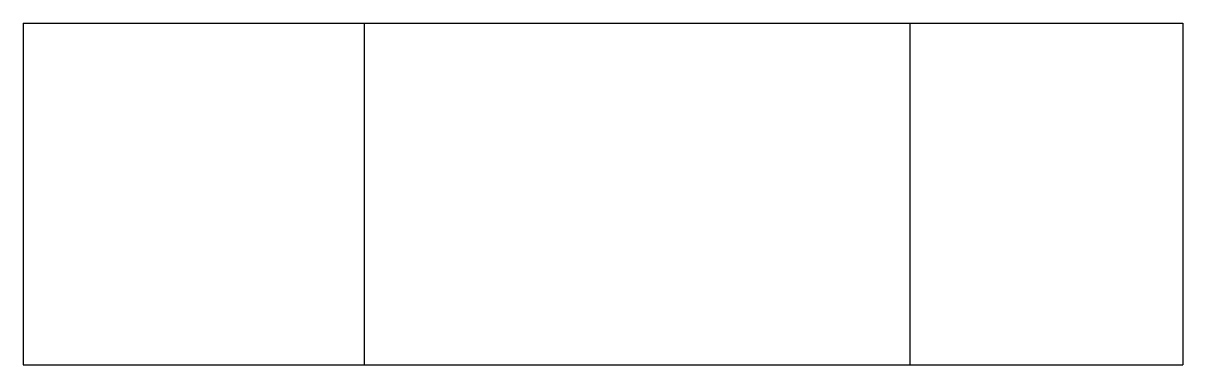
# Paper-space layout '_Right' of a CAD drawing. Header units: centimetres. Extents: x -6.17 to -4.47, y 0 to 0.5.
import ezdxf

# ---------------------------------------------------------------- set-up
doc = ezdxf.new("R2010")
doc.units = ezdxf.units.CM

psp = doc.layouts.new('_Right')

# ---------------------------------------------------------------- linework, layer by layer
at = {"color": 7, "linetype": 'Continuous', "lineweight": 25}
for p, q in [((-6.175, 0.5), (-4.475, 0.5)), ((-6.175, 0.5), (-6.175, 0)), ((-5.675, 0.5), (-5.675, 0)), ((-4.875, 0.5), (-4.875, 0)), ((-4.475, 0.5), (-4.475, 0)), ((-6.175, 0), (-4.475, 0))]:
    psp.add_line(p, q, dxfattribs=at)

doc.saveas('drawing.dxf')
